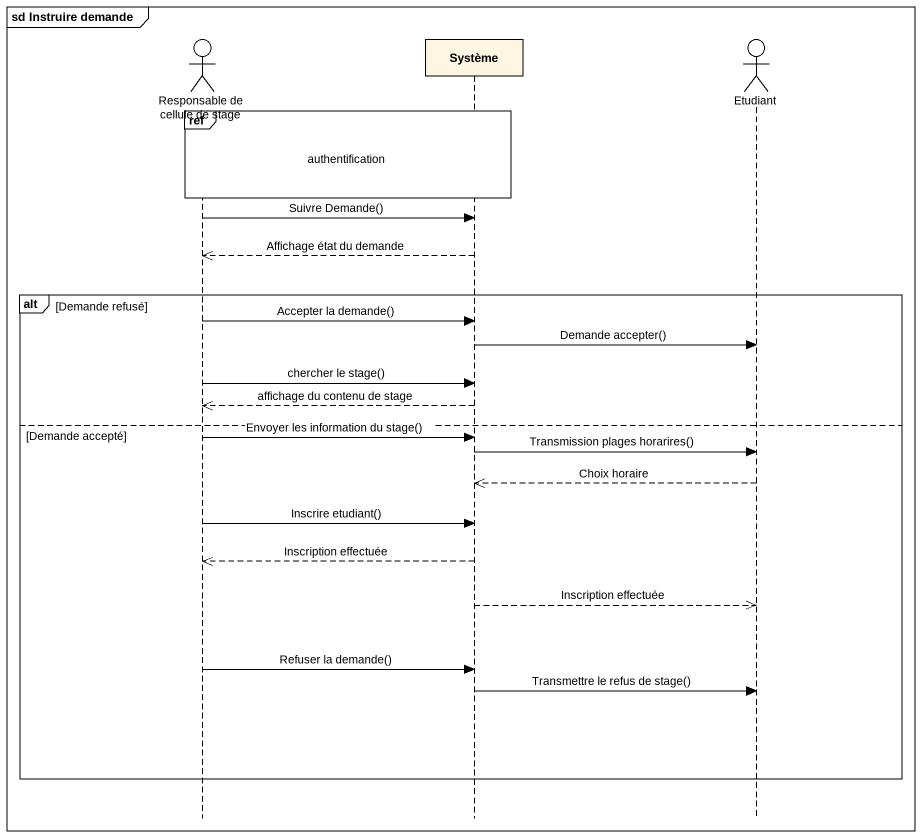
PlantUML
@startuml
mainframe sd Instruire demande
hide footbox
actor "Responsable de cellule de stage" as Responsable_de_cellule_de
participant Système
actor Etudiant

ref over Responsable_de_cellule_de, Système : authentification
Responsable_de_cellule_de -> Système : Suivre Demande()
Système -->> Responsable_de_cellule_de : Affichage état du demande
alt Demande refusé
  Responsable_de_cellule_de -> Système : Accepter la demande()
  Système -> Etudiant : Demande accepter()
  Responsable_de_cellule_de -> Système : chercher le stage()
  Système -->> Responsable_de_cellule_de : affichage du contenu de stage
else Demande accepté
  Responsable_de_cellule_de -> Système : Envoyer les information du stage()
  Système -> Etudiant : Transmission plages horarires()
  Etudiant -->> Système : Choix horaire
  Responsable_de_cellule_de -> Système : Inscrire etudiant()
  Système -->> Responsable_de_cellule_de : Inscription effectuée
  Système -->> Etudiant : Inscription effectuée
  Responsable_de_cellule_de -> Système : Refuser la demande()
  Système -> Etudiant : Transmettre le refus de stage()
end
@enduml
